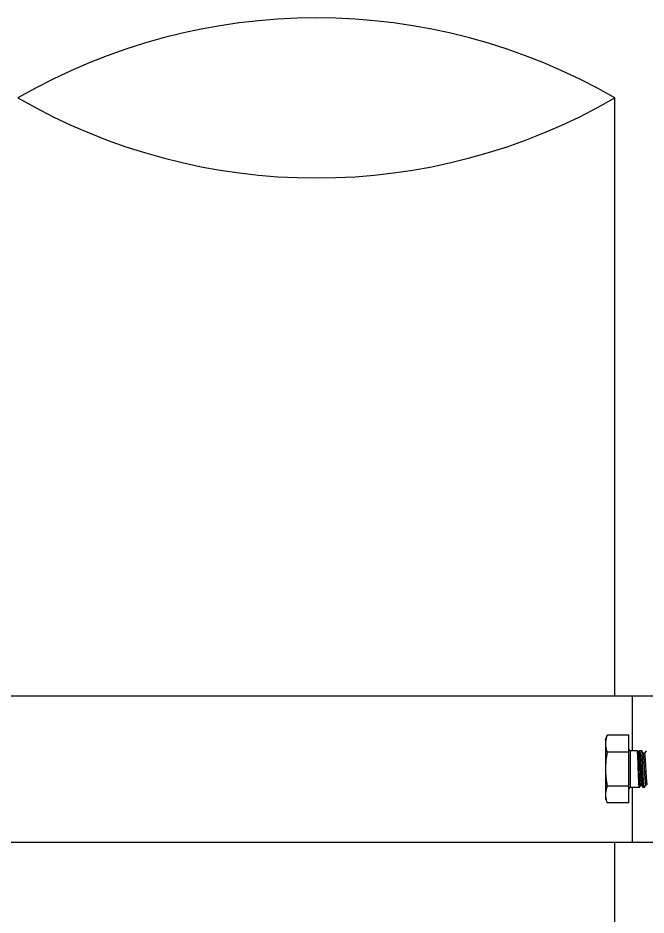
# Model space of a CAD drawing. Extents: x 1725261 to 1937680, y 860327 to 1571294.
# Drawn here: x 1826891 to 1828419, y 1227882 to 1230062 of the extents above; entities that cross this region are included whole.
import ezdxf

# ---------------------------------------------------------------- set-up
doc = ezdxf.new("R2010")
doc.units = 0
doc.header["$LTSCALE"] = 1000
doc.header["$MEASUREMENT"] = 0

msp = doc.modelspace()

# ---------------------------------------------------------------- linework, layer by layer
at = {"linetype": 'Continuous'}
for p, q in [((1828342.9, 1228414.4), (1828342.9, 1229867.9)), ((1825213.5, 1228414.4), (1828569.3, 1228414.4)), ((1828385.6, 1228281), (1828385.6, 1228414.4)), ((1828320.2, 1228307.7), (1828324.2, 1228318.7)), ((1828377.1, 1228318.7), (1828324.2, 1228318.7)), ((1828377.1, 1228154.3), (1828377.1, 1228318.7)), ((1828320.2, 1228307.7), (1828320.2, 1228165.3)), ((1828377.1, 1228277.6), (1828324.2, 1228277.6)), ((1828397.5, 1228281), (1828380.7, 1228281)), ((1828397.5, 1228281), (1828380.7, 1228281)), ((1828380.7, 1228192), (1828380.7, 1228281)), ((1828397.6, 1228280.9), (1828397.5, 1228281)), ((1828398.7, 1228279.1), (1828397.6, 1228280.9)), ((1828401.8, 1228279.3), (1828398.6, 1228279.3)), ((1828402.6, 1228280.7), (1828401.7, 1228279.3)), ((1828402.6, 1228280.7), (1828402.9, 1228281)), ((1828408.1, 1228281), (1828402.9, 1228281)), ((1828408.1, 1228281), (1828402.9, 1228281)), ((1828408.3, 1228280.9), (1828408.1, 1228281)), ((1828412.1, 1228274.3), (1828408.3, 1228280.9)), ((1828415.2, 1228274.5), (1828412, 1228274.5)), ((1828418.7, 1228280.8), (1828415.1, 1228274.5)), ((1828377.1, 1228195.4), (1828324.2, 1228195.4)), ((1828402.5, 1228192), (1828380.7, 1228192)), ((1828402.5, 1228192), (1828380.7, 1228192)), ((1828385.6, 1228058.5), (1828385.6, 1228192)), ((1828402.6, 1228192.1), (1828402.5, 1228192)), ((1828402.5, 1228192), (1828402.5, 1228192)), ((1828402.6, 1228192.1), (1828405.2, 1228196.7)), ((1828405.2, 1228196.7), (1828408.4, 1228196.7)), ((1828408.3, 1228196.9), (1828411, 1228192.2)), ((1828411, 1228192.2), (1828411.3, 1228192)), ((1828414.4, 1228192), (1828411.3, 1228192)), ((1828414.4, 1228192), (1828411.3, 1228192)), ((1828414.6, 1228192.2), (1828414.4, 1228192)), ((1828414.4, 1228192), (1828414.4, 1228192)), ((1828414.6, 1228192.2), (1828418.7, 1228199.2)), ((1828418.5, 1228199.2), (1828421.8, 1228199.2)), ((1828320.2, 1228165.3), (1828324.2, 1228154.3)), ((1828377.1, 1228154.3), (1828324.2, 1228154.3)), ((1825213.5, 1228058.5), (1828569.3, 1228058.5)), ((1828342.9, 1226500.5), (1828342.9, 1228058.5))]:
    msp.add_line(p, q, dxfattribs=at)
at = {"color": 0}
for centre, start, end in [((1827617.1, 1228610.9), 60, 120), ((1827617.1, 1231124.9), 240, 300)]:
    msp.add_arc(centre, 1451.5, start, end, dxfattribs=at)
at = {"linetype": 'Continuous'}
for centre, radius, start, end in [((1828377.6, 1228297), 57.5, 168.6965, 169.4725), ((1828380.7, 1228284.5), 3.56, 180, 270), ((1828380.7, 1228188.5), 3.56, 90, 180), ((1828377.6, 1228176), 57.5, 190.5275, 191.3069)]:
    msp.add_arc(centre, radius, start, end, dxfattribs=at)
for points, knots in [([(1828324.2, 1228318.7), (1828323.9, 1228317.8), (1828322.7, 1228314.4), (1828321.7, 1228310.9), (1828321.2, 1228308.3)], [0, 0, 0, 0, 0.253106, 1, 1, 1, 1]), ([(1828320.2, 1228298.1), (1828320.2, 1228296.4), (1828320.5, 1228289.4), (1828322.4, 1228282.6), (1828324.2, 1228277.6)], [0, 0, 0, 0, 0.246324, 1, 1, 1, 1]), ([(1828402.5, 1228192), (1828402.4, 1228192), (1828402.3, 1228192.4), (1828402.1, 1228193), (1828402, 1228194.1), (1828401.8, 1228195.6), (1828401.6, 1228197.4), (1828401.4, 1228200.5), (1828401.2, 1228205.2), (1828400.9, 1228211.7), (1828400.5, 1228219.1), (1828400.2, 1228227.1), (1828399.9, 1228235.5), (1828399.6, 1228243.9), (1828399.4, 1228252), (1828399.1, 1228259.6), (1828398.8, 1228266.3), (1828398.5, 1228271.9), (1828398.2, 1228276.2), (1828398, 1228279), (1828397.8, 1228280.3), (1828397.7, 1228280.8), (1828397.6, 1228280.9)], [0, 0, 0, 0, 0.003341, 0.010939, 0.022966, 0.039355, 0.059974, 0.084639, 0.145183, 0.218785, 0.302749, 0.393988, 0.489144, 0.584725, 0.67722, 0.763222, 0.839568, 0.903457, 0.952554, 0.985078, 0.99476, 1, 1, 1, 1]), ([(1828405.2, 1228196.7), (1828405.1, 1228196.7), (1828404.9, 1228197), (1828404.7, 1228197.6), (1828404.5, 1228198.6), (1828404.2, 1228200.5), (1828403.9, 1228203.9), (1828403.5, 1228208.8), (1828403.1, 1228214.8), (1828402.7, 1228221.6), (1828402.3, 1228229.1), (1828401.7, 1228239.3), (1828401.2, 1228249.4), (1828400.7, 1228259), (1828400.3, 1228265.2), (1828399.9, 1228270.4), (1828399.5, 1228274.5), (1828399.1, 1228277.3), (1828398.9, 1228278.7), (1828398.7, 1228279.1)], [0, 0, 0, 0, 0.003453, 0.010902, 0.022763, 0.039014, 0.084102, 0.144511, 0.217944, 0.301623, 0.392412, 0.486951, 0.673489, 0.7588, 0.83473, 0.898664, 0.948459, 0.982524, 1, 1, 1, 1]), ([(1828408.3, 1228196.9), (1828408, 1228197.3), (1828407.8, 1228198.9), (1828407.4, 1228201.8), (1828407, 1228206.1), (1828406.6, 1228211.5), (1828406.2, 1228217.9), (1828405.7, 1228227.7), (1828405.1, 1228237.9), (1828404.6, 1228248.1), (1828404.2, 1228255.4), (1828403.8, 1228262), (1828403.4, 1228267.8), (1828403, 1228272.5), (1828402.7, 1228275.7), (1828402.4, 1228277.5), (1828402.2, 1228278.5), (1828402.1, 1228279), (1828401.9, 1228279.3), (1828401.8, 1228279.3)], [0, 0, 0, 0, 0.018666, 0.054844, 0.107331, 0.174142, 0.252739, 0.34016, 0.528282, 0.622102, 0.711243, 0.792554, 0.863208, 0.920799, 0.96343, 0.978707, 0.989821, 0.996781, 1, 1, 1, 1]), ([(1828402.9, 1228281), (1828402.9, 1228281), (1828403.2, 1228280.8), (1828403.3, 1228280.5), (1828403.4, 1228280.2)], [0, 0, 0, 0, 0.145776, 1, 1, 1, 1]), ([(1828403.4, 1228280.2), (1828403.6, 1228279.5), (1828404, 1228277.7), (1828404.4, 1228274.2), (1828404.9, 1228269.6), (1828405.6, 1228261.5), (1828406.4, 1228249.7), (1828407.3, 1228234.7), (1828408, 1228222), (1828408.7, 1228212.4), (1828409.1, 1228206.3), (1828409.6, 1228201.1), (1828410, 1228197), (1828410.4, 1228194.2), (1828410.7, 1228192.7), (1828411, 1228192.2)], [0, 0, 0, 0, 0.024851, 0.064429, 0.117626, 0.182805, 0.340627, 0.518099, 0.6929, 0.772338, 0.843044, 0.902787, 0.949703, 0.982372, 1, 1, 1, 1]), ([(1828414.4, 1228192), (1828414.3, 1228192), (1828414.1, 1228192.4), (1828413.9, 1228193), (1828413.7, 1228194.1), (1828413.5, 1228196.2), (1828413.1, 1228199.8), (1828412.7, 1228205.1), (1828412.4, 1228211.5), (1828412, 1228218.9), (1828411.6, 1228226.8), (1828411.2, 1228235.1), (1828410.9, 1228243.5), (1828410.5, 1228251.6), (1828410.1, 1228259.2), (1828409.8, 1228265.9), (1828409.4, 1228271.6), (1828409.1, 1228276), (1828408.7, 1228278.9), (1828408.5, 1228280.4), (1828408.3, 1228280.9)], [0, 0, 0, 0, 0.003595, 0.011264, 0.023265, 0.039554, 0.084464, 0.144449, 0.21736, 0.300564, 0.391048, 0.485525, 0.580564, 0.672718, 0.758642, 0.835218, 0.899669, 0.949676, 0.983465, 1, 1, 1, 1]), ([(1828418.5, 1228199.2), (1828418.5, 1228199.2), (1828418.3, 1228199.5), (1828418, 1228200.3), (1828417.6, 1228202.3), (1828417.3, 1228205.6), (1828416.9, 1228210), (1828416.5, 1228215.3), (1828416.1, 1228221.5), (1828415.7, 1228228.2), (1828415.2, 1228237.5), (1828414.6, 1228246.7), (1828414.1, 1228255.5), (1828413.7, 1228261.3), (1828413.3, 1228266.1), (1828412.9, 1228270), (1828412.5, 1228272.6), (1828412.3, 1228273.9), (1828412.1, 1228274.3)], [0, 0, 0, 0, 0.003527, 0.010833, 0.038211, 0.082176, 0.141245, 0.213301, 0.295738, 0.385567, 0.479533, 0.666283, 0.752354, 0.829384, 0.894647, 0.945862, 0.981304, 1, 1, 1, 1]), ([(1828421.7, 1228199.4), (1828421.4, 1228199.8), (1828421.2, 1228201.2), (1828420.8, 1228203.8), (1828420.4, 1228207.7), (1828420, 1228212.6), (1828419.6, 1228218.4), (1828419.1, 1228227.3), (1828418.6, 1228236.5), (1828418, 1228245.8), (1828417.6, 1228252.5), (1828417.2, 1228258.6), (1828416.8, 1228263.9), (1828416.4, 1228268.2), (1828416.1, 1228271.4), (1828415.7, 1228273.4), (1828415.5, 1228274.3), (1828415.3, 1228274.5), (1828415.2, 1228274.5)], [0, 0, 0, 0, 0.019043, 0.055063, 0.107001, 0.173025, 0.250754, 0.337372, 0.524516, 0.618282, 0.707667, 0.789473, 0.860794, 0.919118, 0.962435, 0.989361, 0.996538, 1, 1, 1, 1]), ([(1828324.2, 1228195.4), (1828323.6, 1228193.7), (1828321.4, 1228187.1), (1828320.2, 1228180.1), (1828320.2, 1228174.9)], [0, 0, 0, 0, 0.255696, 1, 1, 1, 1]), ([(1828321.2, 1228164.7), (1828321.7, 1228162.1), (1828322.7, 1228158.6), (1828323.9, 1228155.2), (1828324.2, 1228154.3)], [0, 0, 0, 0, 0.746895, 1, 1, 1, 1])]:
    msp.add_open_spline(points, degree=3, knots=knots, dxfattribs=at)
for points in [[(1828321.1, 1228307.5), (1828320.5, 1228304.4), (1828320.2, 1228301.3), (1828320.2, 1228298.1)], [(1828324.2, 1228277.6), (1828321.7, 1228264.1), (1828320.2, 1228250.3), (1828320.2, 1228236.5)], [(1828320.2, 1228236.5), (1828320.2, 1228222.7), (1828321.7, 1228208.9), (1828324.2, 1228195.4)], [(1828320.2, 1228174.9), (1828320.2, 1228171.7), (1828320.5, 1228168.6), (1828321.1, 1228165.5)]]:
    msp.add_open_spline(points, degree=3, dxfattribs=at)

doc.saveas('drawing.dxf')
